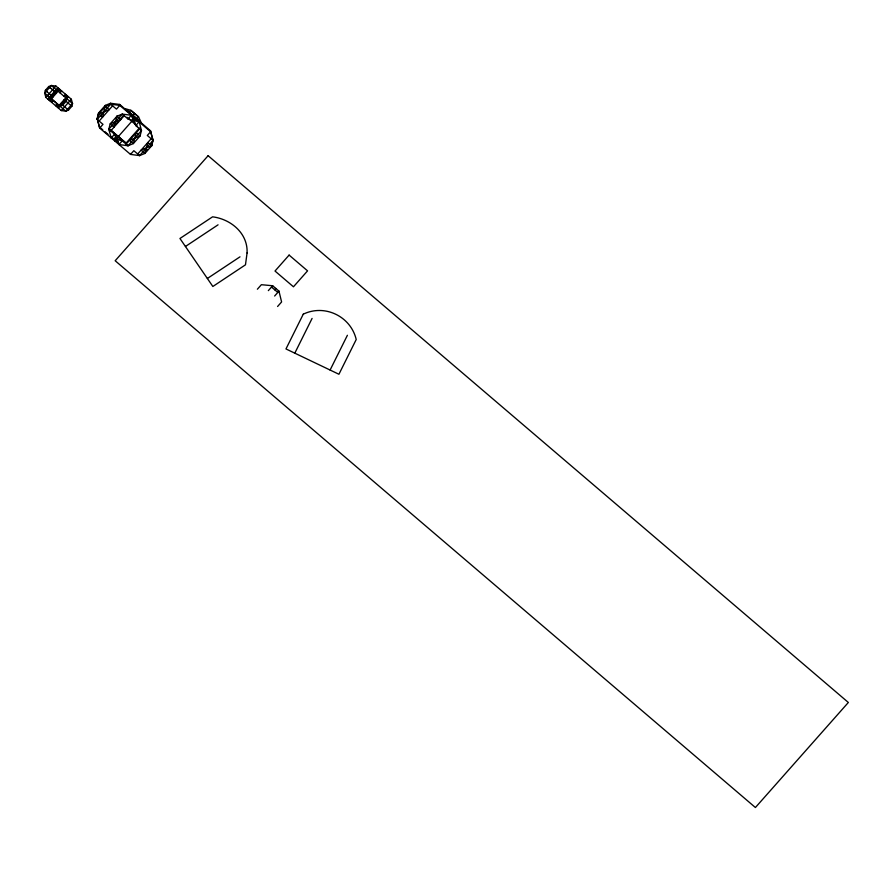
<?xml version="1.0" encoding="UTF-8"?>
<svg xmlns="http://www.w3.org/2000/svg" width="893" height="893" viewBox="0 0 893 893"><rect width="100%" height="100%" fill="white"/><g stroke="black" fill="none" stroke-linecap="round" stroke-linejoin="round"><path stroke-width="1.34" d="M68.437 96.757L66.774 98.632L66.082 101.355L62.711 105.151L60.065 106.234L55.511 105.642L57.163 103.778M71.864 106.289L72.556 103.588L71.328 99.235L55.913 86.063L51.359 85.482L48.724 86.532L45.364 90.338L44.65 93.062L45.878 97.404L61.293 110.576L65.848 111.167L68.493 110.085L71.864 106.289L64.151 99.703M152.971 139.487L151.654 145.838L144.934 153.44L139.643 155.594L130.534 154.411L99.692 128.079L97.147 118.434L98.587 112.987L105.307 105.385L110.565 103.264L119.673 104.448L150.515 130.78L153.06 140.424L151.654 145.838L141.083 150.147L144.934 153.44L147.803 142.545L151.654 145.838M53.312 100.485L51.66 102.349L50.421 98.018L51.135 95.294L45.844 90.751M99.168 121.024L97.237 119.372L98.587 112.987M105.307 105.385L102.528 117.217L98.677 113.924L105.396 106.334L110.654 104.213L119.762 105.385L150.604 131.729L153.06 140.424L139.643 155.594L137.712 153.953M133.448 119.472L138.951 120.901L141.496 130.557L128.045 145.749L122.263 140.815L111.257 137.957L108.767 129.295L110.207 123.848L116.927 116.246L122.218 114.092L131.327 115.264L135.747 125.578L141.496 130.557L140.056 135.993L133.336 143.594L128.045 145.749L118.97 144.532L114.55 134.229L110.699 130.936L124.183 115.699M294.802 353.159L312.092 318.399M330.109 370.037L347.399 335.277M45.878 97.404L55.913 86.063M47.809 99.056L57.844 87.715M48.769 99.882L58.804 88.53M49.751 100.719L59.764 89.356M60.043 92.861L61.695 91.008L57.141 90.416L54.495 91.488L49.215 86.945M63.905 96.154L65.546 94.301L66.774 98.632L58.402 108.109M57.442 107.283L67.455 95.931M61.293 110.576L71.328 99.235M108.901 105.151L110.565 103.264L110.654 104.213L116.47 109.113L119.762 105.385L119.673 104.448M97.237 119.372L110.654 104.213M112.618 105.82L99.134 121.057L102.985 124.35L99.692 128.079L97.147 118.434M108.767 129.295L110.732 130.958L108.767 129.295L122.218 114.092L128.034 118.992L139.04 121.85L135.747 125.578M113.969 126.192L118.177 121.437M120.7 118.59L123.212 115.744M129.34 112.049L130.869 110.33L138.571 116.916L140.915 121.928L125.489 108.756L130.869 110.33L138.571 116.916L137.053 118.635M114.55 134.229L111.257 137.957L111.167 137.009L118.881 143.594L118.97 144.532L122.263 140.815M128.034 118.992L131.327 115.264L131.238 114.315L135.658 124.629M133.202 115.342L134.72 113.623M126.058 143.126L110.609 129.987L126.058 143.126L139.475 127.956M139.598 128.871L126.125 144.097L128.045 145.749M144.845 152.491L147.367 149.644M257.374 289.22L261.37 284.7L272.666 285.749L278.962 291.129L281.596 301.968L277.589 306.489M268.335 290.638L272.666 285.749M274.653 289.756L275.814 288.439M274.631 296.018L278.962 291.129M185.431 246.49L218.059 224.824M207.366 278.482L239.994 256.827M98.677 113.924L109.247 109.616L105.396 106.334M114.471 137.868L122.174 139.866M66.774 98.643L51.359 85.482L44.65 93.062L59.105 105.407M65.814 97.828L72.556 103.588L65.848 111.167L50.421 98.018M126.951 117.262L137.544 126.315M153.06 140.424L147.312 135.457L150.604 131.729L150.515 130.78M99.603 127.13L102.762 129.82M104.861 131.617L108.008 134.318M48.724 86.532L50.655 88.184M54.495 91.488L56.426 93.14M45.364 90.338L47.296 91.979M51.135 95.294L53.055 96.935M60.791 103.51L68.493 110.085M271.505 287.066L277.801 292.435M114.46 133.28L118.881 143.594M139.554 154.645L139.643 155.594M135.189 118.557L135.1 117.608L115.018 140.301L115.108 141.25M130.445 153.473L130.534 154.411L133.827 150.694L137.678 153.987L151.129 138.783M247.071 252.942L245.475 264.819L212.847 286.486L179.951 238.487L212.579 216.832C230.84 219.098 248.042 233.33 247.071 252.942M116.927 116.246L114.058 127.141L110.207 123.848L120.789 119.539L116.927 116.246M136.205 132.7L133.336 143.594L129.485 140.301L140.056 135.993L136.205 132.7M303.263 314.18L285.972 348.94L338.927 374.256L356.218 339.507C350.782 316.356 324.706 303.765 303.263 314.18M208.114 155.706L115.175 260.745L755.411 807.518L848.35 702.478L208.114 155.706M289.109 255.097L275.011 271.037L293.462 286.798L307.56 270.858L289.109 255.097"/></g></svg>
